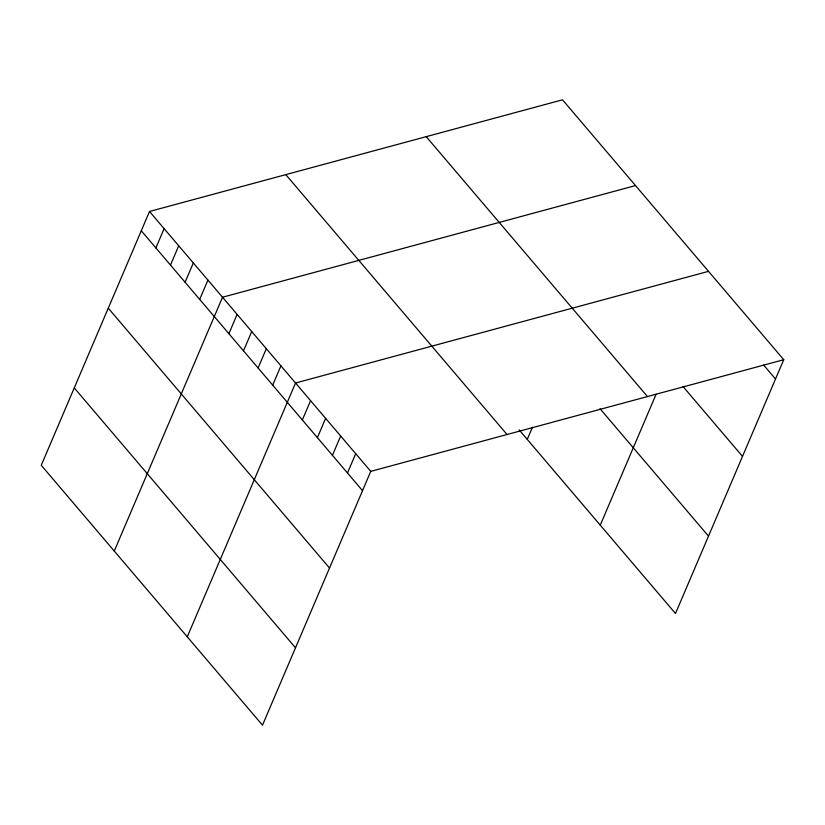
<?xml version="1.0" encoding="UTF-8"?>
<svg xmlns="http://www.w3.org/2000/svg" width="825" height="825" viewBox="0 0 825 825"><rect width="100%" height="100%" fill="white"/><g stroke="black" fill="none" stroke-linecap="round" stroke-linejoin="round"><path stroke-width="1.24" d="M149.511 211.478L41.25 465.29L262.494 725.185L370.755 471.364L783.75 359.71L562.506 99.815L149.511 211.478L370.755 471.364M155.884 247.933L164.113 228.628M170.486 265.083L178.716 245.778M185.089 282.243L193.318 262.938M199.691 299.392L207.921 280.088M114.263 551.059L222.523 297.237L635.518 185.573M228.886 333.702L237.126 314.387M243.488 350.852L251.728 331.547M258.091 368.002L266.331 348.697M272.693 385.151L280.933 365.846M187.265 636.828L295.536 383.006L708.531 271.343M302.342 419.977L310.582 400.672M317.388 437.652L325.617 418.347M332.434 455.328L340.663 436.023M347.48 473.003L355.709 453.698M527.257 439.395L532.445 427.237M600.26 525.164L656.112 394.237M783.75 359.71L675.489 613.522L519.142 429.866M763.641 365.062L775.521 379.015M683.121 386.636L742.51 456.4M426.216 136.661L647.46 396.557M600.012 408.705L708.5 536.137M285.801 174.632L507.045 434.517M141.281 230.783L362.526 490.669M108.271 308.168L329.515 568.064M74.26 387.905L295.505 647.8"/></g></svg>
